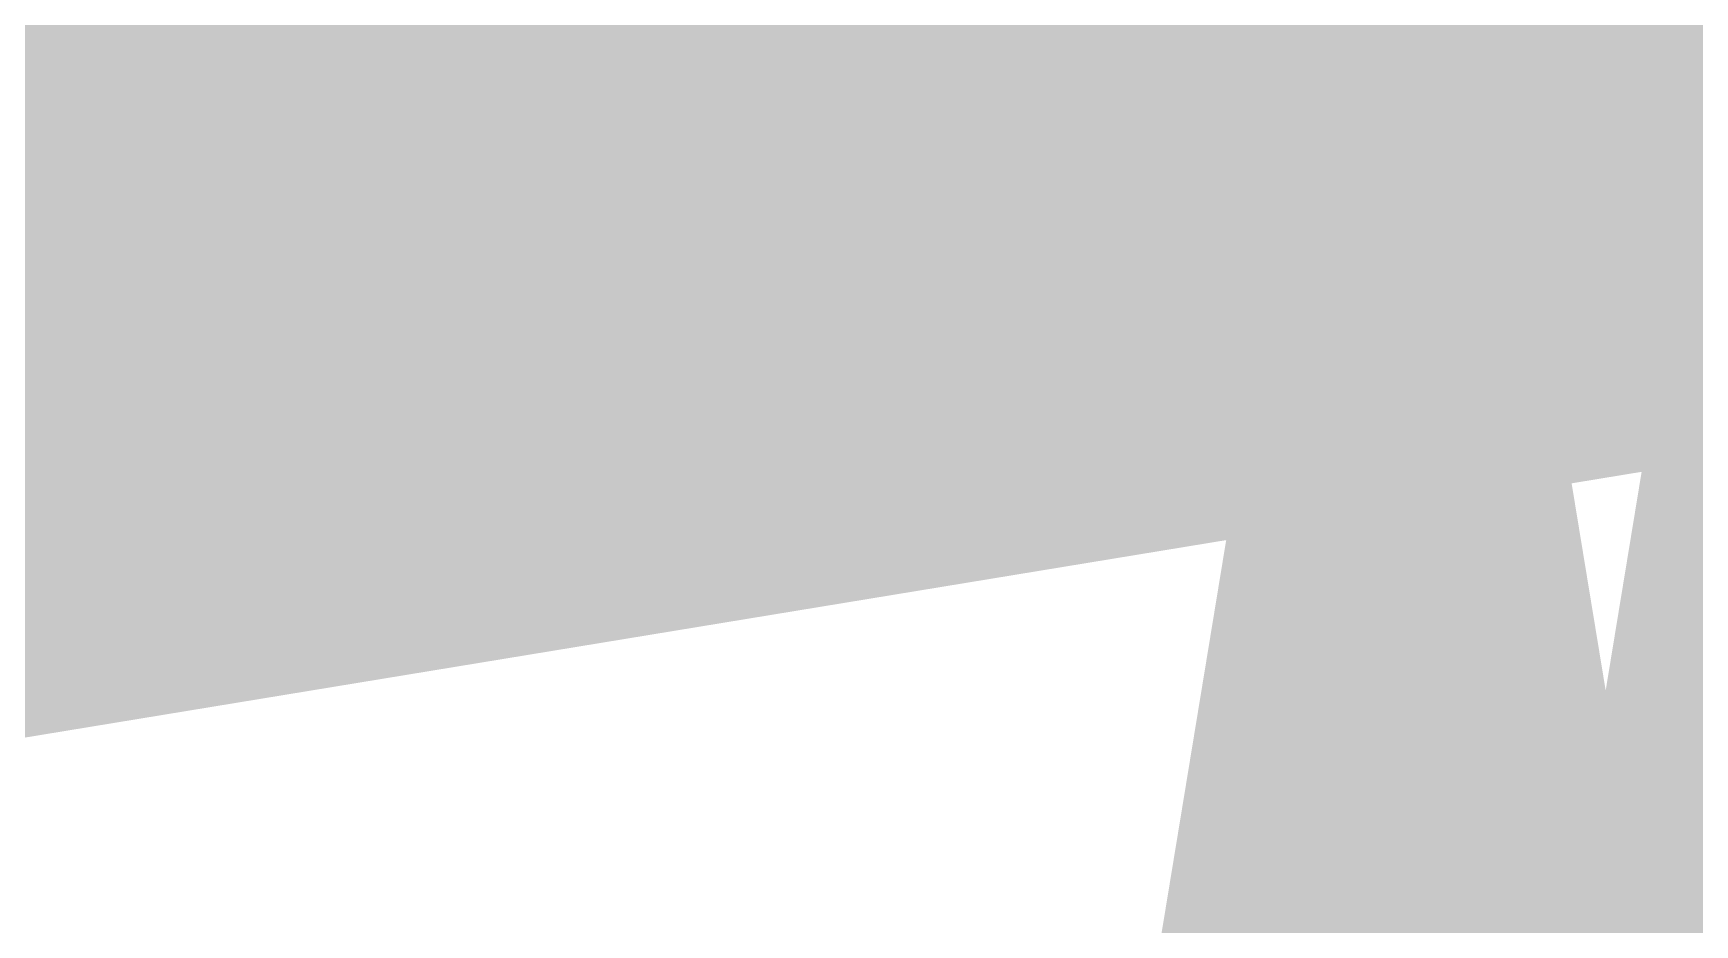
# Model space of a CAD drawing. Header units: metres. Extents: x 0 to 11269, y -5244 to -4054.
# Drawn here: x 10268.9 to 10353.8, y -4913.7 to -4868.2 of the extents above; entities that cross this region are included whole.
import ezdxf

# ---------------------------------------------------------------- set-up
doc = ezdxf.new("R2010")
doc.units = ezdxf.units.M
doc.header["$MEASUREMENT"] = 0
doc.layers.add('BOUNDARY', color=6, linetype='Continuous')
doc.layers.add('DIM', color=3, linetype='Continuous')
doc.styles.get("Standard").update_dxf_attribs({"font": 'arial.ttf'})
doc.dimstyles.new('300', dxfattribs={"dimscale": 0.1, "dimtxt": 500, "dimasz": 2000, "dimexe": 400, "dimexo": 1500, "dimgap": 0, "dimtad": 1, "dimlfac": 0.001, "dimzin": 0, "dimdsep": 46, "dimtxsty": 'Standard', "dimcen": 800, "dimse1": 1, "dimse2": 1, "dimclrd": 1, "dimclre": 5, "dimclrt": 3, "dimadec": 0, "dimazin": 0, "dimtfac": 1, "dimtix": 1, "dimtofl": 0, "dimtmove": 1, "dimatfit": 3, "dimfxl": 0, "dimtolj": 1, "dimtzin": 0, "dimarcsym": 0})
doc.dimstyles.new('GG', dxfattribs={"dimscale": 0.1, "dimtxt": 2000, "dimasz": 2000, "dimexe": 400, "dimexo": 1500, "dimgap": 0.08, "dimtad": 1, "dimlfac": 0.001, "dimzin": 0, "dimdsep": 46, "dimtxsty": 'Standard', "dimcen": 800, "dimse1": 1, "dimse2": 1, "dimclrd": 1, "dimclre": 5, "dimclrt": 3, "dimadec": 0, "dimazin": 0, "dimtfac": 1, "dimtix": 1, "dimtofl": 0, "dimtmove": 0, "dimatfit": 3, "dimfxl": 0, "dimtolj": 1, "dimtzin": 0, "dimarcsym": 0})

msp = doc.modelspace()

# ---------------------------------------------------------------- leaders
at = {"layer": 'BOUNDARY', "color": 4, "ltscale": 30}
for points in [[(10338.74018, -4839.93679), (10338.74018, -4840.61783), (10338.52945, -4840.61783)], [(10339.08518, -4840.01079), (10339.08518, -4841.00613), (10338.80052, -4841.00613)], [(10359.06321, -4841.95316), (10359.06321, -4842.62128), (10358.86556, -4842.62128)], [(10359.40821, -4842.05564), (10359.40821, -4842.97094), (10359.16565, -4842.97094)]]:
    msp.add_leader(points, dimstyle='GG', override={"dimgap": 0.04, "dimtad": 0}, dxfattribs=at)
at = {"layer": 'DIM', "color": 4, "linetype": 'ByBlock', "ltscale": 100}
for points in [[(10398.31303, -4837.12847), (10397.39303, -4837.12847)], [(10117.54979, -4841.8005), (10118.46979, -4841.8005)], [(10399.97803, -4843.90547), (10398.75803, -4843.90547)], [(10213.10059, -4847.28963), (10213.76159, -4847.28963), (10213.76159, -4847.08313)], [(10427.35107, -4846.85279), (10426.97884, -4846.85279), (10426.97884, -4846.60679)], [(10462.44716, -4859.6373), (10461.63216, -4859.6373), (10461.63216, -4859.2088)], [(10427.26757, -4864.41804), (10426.89534, -4864.41804), (10426.89534, -4864.17204)], [(10446.35648, -4874.90496), (10445.69548, -4874.90496), (10445.69548, -4874.69846)]]:
    msp.add_leader(points, dimstyle='300', override={"dimgap": 0.04, "dimtad": 0, "dimfxl": 0.1875}, dxfattribs=at)
at = {"layer": 'DIM', "color": 7, "linetype": 'ByBlock', "ltscale": 100}
for points in [[(10211.46091, -4840.68346), (10211.94671, -4840.68346), (10211.94671, -4840.21986)], [(10408.24223, -4859.06645), (10407.54303, -4859.06645)], [(10412.47567, -4864.57092), (10411.47918, -4864.57092)]]:
    msp.add_leader(points, dimstyle='300', override={"dimgap": 0.04, "dimtad": 0, "dimfxl": 0.1875}, dxfattribs=at)

doc.saveas('drawing.dxf')
